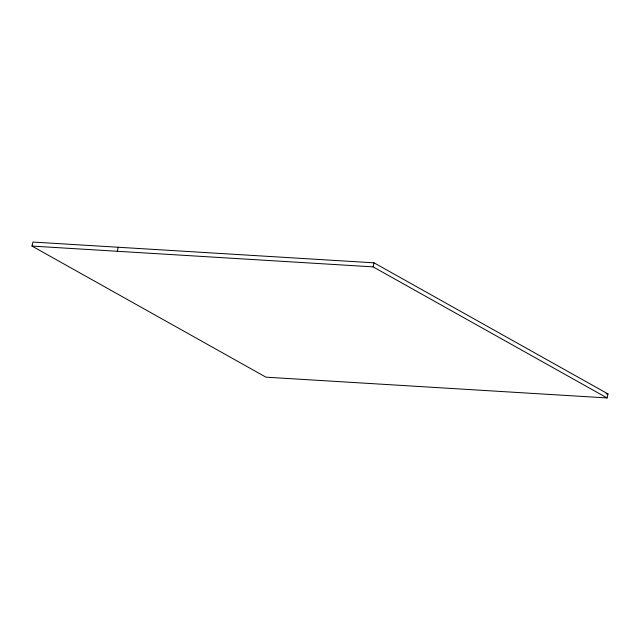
<?xml version="1.0" encoding="UTF-8"?>
<svg xmlns="http://www.w3.org/2000/svg" width="640" height="640" viewBox="0 0 640 640"><rect width="100%" height="100%" fill="white"/><g stroke="black" fill="none" stroke-linecap="round" stroke-linejoin="round"><path stroke-width="0.96" d="M32 246.08L32.936 242.056L374.024 262.832L608 393.92L607.064 397.944L265.976 377.168L32 246.08L373.088 266.864L607.064 397.944M117.272 251.28L118.208 247.248M373.088 266.864L374.024 262.832M606.008 393.8L608 393.92"/></g></svg>
